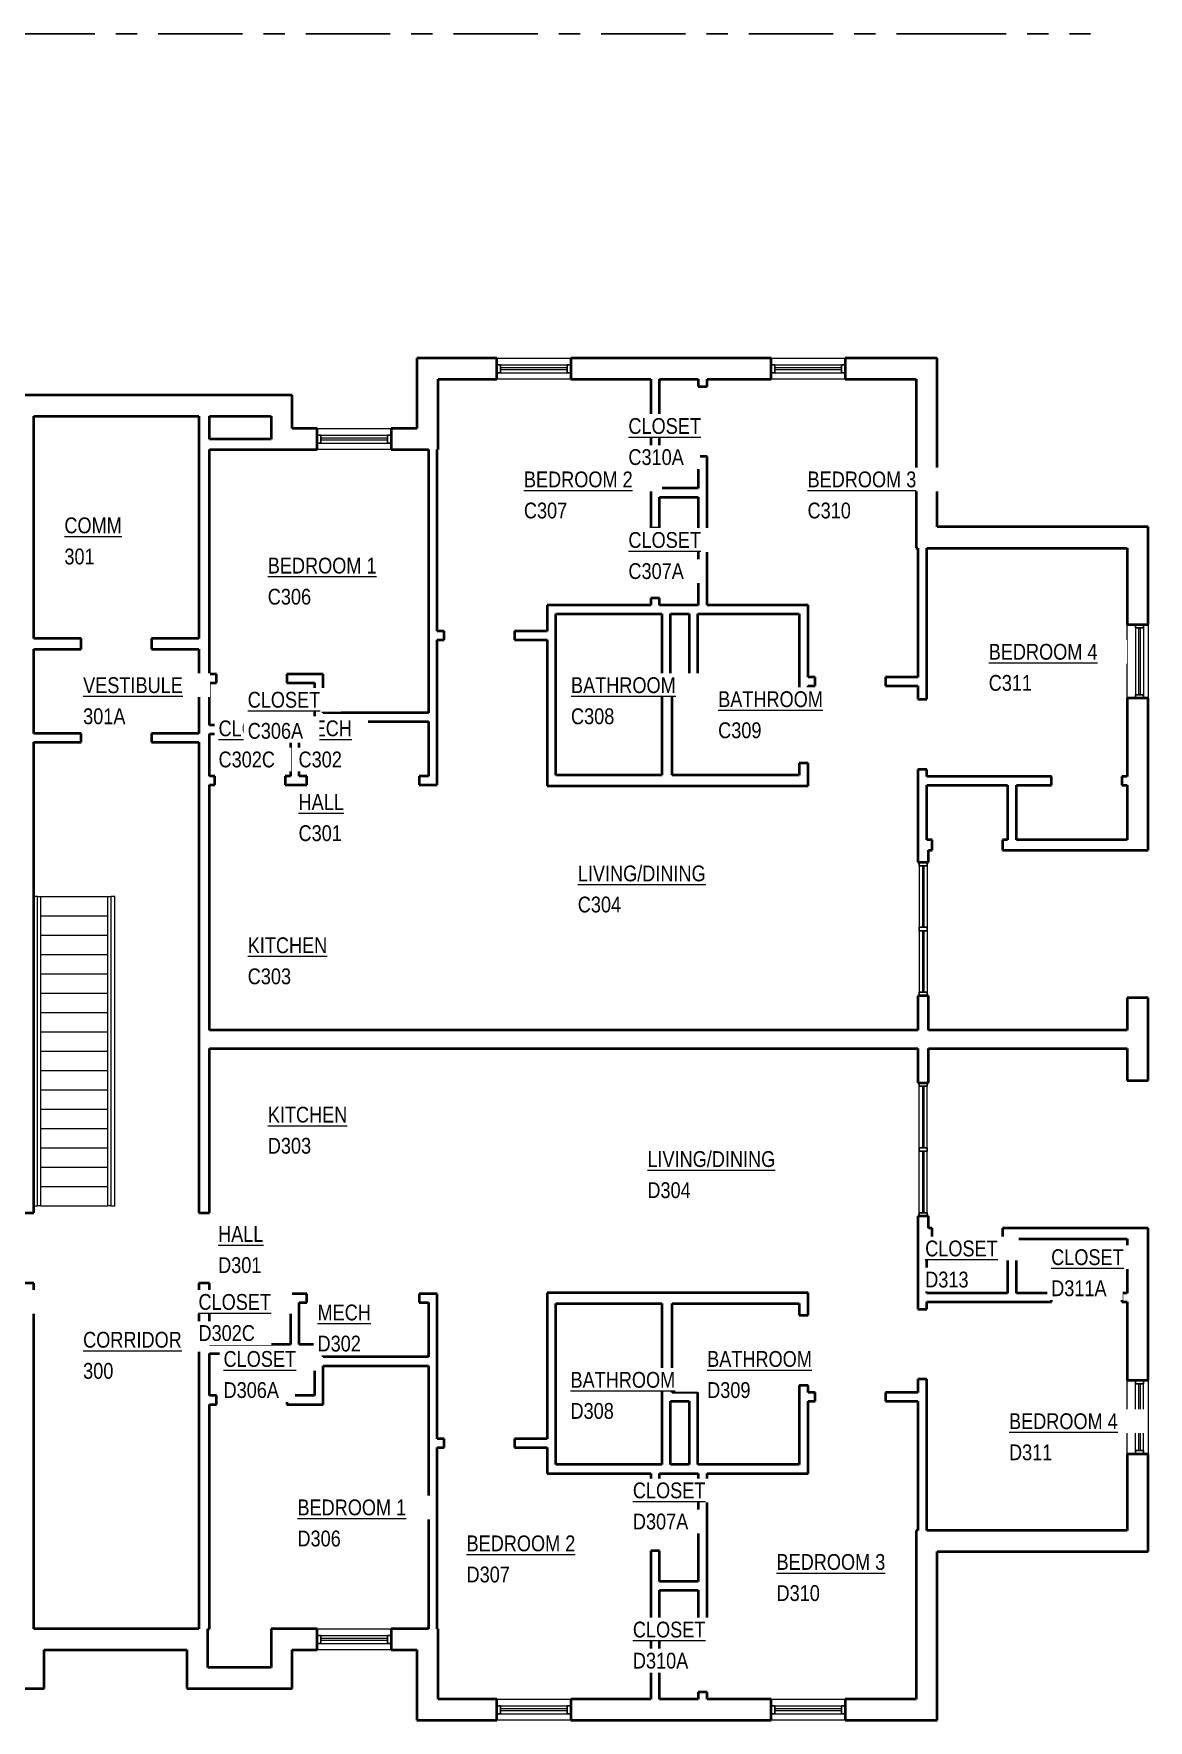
# Model space of a CAD drawing. Header units: inches. Extents: x -1419 to 116, y -84 to 1352.
# Drawn here: x -518 to 116, y 310 to 1270 of the extents above; entities that cross this region are included whole.
import ezdxf

# ---------------------------------------------------------------- set-up
doc = ezdxf.new("R2010")
doc.units = ezdxf.units.IN
doc.header["$MEASUREMENT"] = 0
doc.linetypes.add('Grid Line', pattern=[84, 48, -12, 12, -12])
for name, color, linetype, lineweight in [('A-AREA-IDEN', 2, 'Continuous', 9), ('A-FLOR-HRAL', 11, 'Continuous', 9), ('A-GLAZ-CURT', 52, 'Continuous', 9), ('A-GLAZ-CWMG', 51, 'Continuous', 9), ('A-WALL', 113, 'Continuous', 15), ('I-WALL', 2, 'Continuous', 15), ('S-GRID', 1, 'Continuous', 9), ('S-STRS', 31, 'Continuous', 9)]:
    doc.layers.add(name, color=color, linetype=linetype, lineweight=lineweight)
doc.styles.add('Arial Narrow_1', font='ARIALN.TTF', dxfattribs={"height": 9})

# ---------------------------------------------------------------- blocks, each defined once
blk = doc.blocks.new('System Panel - zGlazed-5153484-LEVEL 3')
at = {"layer": 'A-GLAZ-CURT', "lineweight": 15}
for p, q in [((17.5, 0.5), (-17.5, 0.5)), ((-17.5, 0.5), (-17.5, -0.5)), ((17.5, -0.5), (17.5, 0.5)), ((-17.5, -0.5), (17.5, -0.5))]:
    blk.add_line(p, q, dxfattribs=at)
blk = doc.blocks.new('Rectangular Mullion - 4 1_2_ x 2_ Rectangular_CE_-5153482-LEVEL 3')
at = {"layer": 'A-GLAZ-CWMG'}
for p, q in [((-932.45, 759.61), (-932.45, 724.61)), ((-927.95, 759.61), (-927.95, 724.61))]:
    blk.add_line(p, q, dxfattribs=at)
blk = doc.blocks.new('Rectangular Mullion - 4 1_2_ x 2_ Rectangular_CE_-5153485-LEVEL 3')
at = {"layer": 'A-GLAZ-CWMG', "lineweight": 25}
for p, q in [((-2, 2.25), (0, 2.25)), ((-2, -2.25), (-2, 2.25)), ((0, 2.25), (0, -2.25)), ((0, -2.25), (-2, -2.25))]:
    blk.add_line(p, q, dxfattribs=at)
blk = doc.blocks.new('Rectangular Mullion - 4 1_2_ x 2_ Rectangular_CE_-5153486-LEVEL 3')
at = {"layer": 'A-GLAZ-CWMG', "lineweight": 25}
for p, q in [((0, 2.25), (-2, 2.25)), ((-2, 2.25), (-2, -2.25)), ((0, -2.25), (0, 2.25)), ((-2, -2.25), (0, -2.25))]:
    blk.add_line(p, q, dxfattribs=at)
blk = doc.blocks.new('Rectangular Mullion - 4 1_2_ x 2_ Rectangular_CE_-5153483-LEVEL 3')
at = {"layer": 'A-GLAZ-CWMG', "lineweight": 25}
for p, q in [((-1, 2.25), (1, 2.25)), ((-1, -2.25), (-1, 2.25)), ((1, 2.25), (1, -2.25)), ((1, -2.25), (-1, -2.25))]:
    blk.add_line(p, q, dxfattribs=at)
blk = doc.blocks.new('System Panel - zGlazed-5153478-LEVEL 3')
at = {"layer": 'A-GLAZ-CURT', "lineweight": 15}
for p, q in [((17.5, 0.5), (-17.5, 0.5)), ((-17.5, 0.5), (-17.5, -0.5)), ((17.5, -0.5), (17.5, 0.5)), ((-17.5, -0.5), (17.5, -0.5))]:
    blk.add_line(p, q, dxfattribs=at)
blk = doc.blocks.new('Rectangular Mullion - 4 1_2_ x 2_ Rectangular_CE_-5153476-LEVEL 3')
at = {"layer": 'A-GLAZ-CWMG'}
for p, q in [((-932.45, 636.11), (-932.45, 671.11)), ((-927.95, 636.11), (-927.95, 671.11))]:
    blk.add_line(p, q, dxfattribs=at)
blk = doc.blocks.new('Rectangular Mullion - 4 1_2_ x 2_ Rectangular_CE_-5153479-LEVEL 3')
at = {"layer": 'A-GLAZ-CWMG', "lineweight": 25}
for p, q in [((-2, 2.25), (0, 2.25)), ((-2, -2.25), (-2, 2.25)), ((0, 2.25), (0, -2.25)), ((0, -2.25), (-2, -2.25))]:
    blk.add_line(p, q, dxfattribs=at)
blk = doc.blocks.new('Rectangular Mullion - 4 1_2_ x 2_ Rectangular_CE_-5153480-LEVEL 3')
at = {"layer": 'A-GLAZ-CWMG', "lineweight": 25}
for p, q in [((0, 2.25), (-2, 2.25)), ((-2, 2.25), (-2, -2.25)), ((0, -2.25), (0, 2.25)), ((-2, -2.25), (0, -2.25))]:
    blk.add_line(p, q, dxfattribs=at)
blk = doc.blocks.new('Rectangular Mullion - 4 1_2_ x 2_ Rectangular_CE_-5153477-LEVEL 3')
at = {"layer": 'A-GLAZ-CWMG', "lineweight": 25}
for p, q in [((-1, 2.25), (1, 2.25)), ((-1, -2.25), (-1, 2.25)), ((1, 2.25), (1, -2.25)), ((1, -2.25), (-1, -2.25))]:
    blk.add_line(p, q, dxfattribs=at)
blk = doc.blocks.new('Railing - Railing-5153135-LEVEL 3')
at = {"layer": 'A-FLOR-HRAL'}
for p, q in [((-476.15, 779.11), (-474.15, 779.11)), ((-476.15, 603.11), (-476.15, 779.11)), ((-474.15, 603.11), (-474.15, 779.11)), ((-474.15, 603.11), (-476.15, 603.11))]:
    blk.add_line(p, q, dxfattribs=at)
blk = doc.blocks.new('Railing - Railing-5153139-LEVEL 3')
at = {"layer": 'A-FLOR-HRAL'}
for p, q in [((-516.15, 779.11), (-514.15, 779.11)), ((-516.15, 603.11), (-516.15, 779.11)), ((-514.15, 603.11), (-514.15, 779.11)), ((-514.15, 603.11), (-516.15, 603.11))]:
    blk.add_line(p, q, dxfattribs=at)
blk = doc.blocks.new('System Panel - zGlazed-5153503-LEVEL 3')
at = {"layer": 'A-GLAZ-CURT', "lineweight": 15}
for p, q in [((19, 0.5), (-19, 0.5)), ((-19, 0.5), (-19, -0.5)), ((19, -0.5), (19, 0.5)), ((-19, -0.5), (19, -0.5))]:
    blk.add_line(p, q, dxfattribs=at)
blk = doc.blocks.new('Rectangular Mullion - 4 1_2_ x 2_ Rectangular_CE_-5153502-LEVEL 3')
at = {"layer": 'A-GLAZ-CWMG'}
for p, q in [((-1055.45, 931.86), (-1055.45, 893.86)), ((-1050.95, 931.86), (-1050.95, 893.86))]:
    blk.add_line(p, q, dxfattribs=at)
blk = doc.blocks.new('Rectangular Mullion - 4 1_2_ x 2_ Rectangular_CE_-5153504-LEVEL 3')
at = {"layer": 'A-GLAZ-CWMG', "lineweight": 25}
for p, q in [((-2, 2.25), (0, 2.25)), ((-2, -2.25), (-2, 2.25)), ((0, 2.25), (0, -2.25)), ((0, -2.25), (-2, -2.25))]:
    blk.add_line(p, q, dxfattribs=at)
blk = doc.blocks.new('Rectangular Mullion - 4 1_2_ x 2_ Rectangular_CE_-5153505-LEVEL 3')
at = {"layer": 'A-GLAZ-CWMG', "lineweight": 25}
for p, q in [((0, 2.25), (-2, 2.25)), ((-2, 2.25), (-2, -2.25)), ((0, -2.25), (0, 2.25)), ((-2, -2.25), (0, -2.25))]:
    blk.add_line(p, q, dxfattribs=at)
blk = doc.blocks.new('System Panel - zGlazed-5153498-LEVEL 3')
at = {"layer": 'A-GLAZ-CURT', "lineweight": 15}
for p, q in [((19, 0.5), (-19, 0.5)), ((-19, 0.5), (-19, -0.5)), ((19, -0.5), (19, 0.5)), ((-19, -0.5), (19, -0.5))]:
    blk.add_line(p, q, dxfattribs=at)
blk = doc.blocks.new('Rectangular Mullion - 4 1_2_ x 2_ Rectangular_CE_-5153497-LEVEL 3')
at = {"layer": 'A-GLAZ-CWMG'}
for p, q in [((-1055.45, 463.86), (-1055.45, 501.86)), ((-1050.95, 463.86), (-1050.95, 501.86))]:
    blk.add_line(p, q, dxfattribs=at)
blk = doc.blocks.new('Rectangular Mullion - 4 1_2_ x 2_ Rectangular_CE_-5153499-LEVEL 3')
at = {"layer": 'A-GLAZ-CWMG', "lineweight": 25}
for p, q in [((-2, 2.25), (0, 2.25)), ((-2, -2.25), (-2, 2.25)), ((0, 2.25), (0, -2.25)), ((0, -2.25), (-2, -2.25))]:
    blk.add_line(p, q, dxfattribs=at)
blk = doc.blocks.new('Rectangular Mullion - 4 1_2_ x 2_ Rectangular_CE_-5153500-LEVEL 3')
at = {"layer": 'A-GLAZ-CWMG', "lineweight": 25}
for p, q in [((0, 2.25), (-2, 2.25)), ((-2, 2.25), (-2, -2.25)), ((0, -2.25), (0, 2.25)), ((-2, -2.25), (0, -2.25))]:
    blk.add_line(p, q, dxfattribs=at)

msp = doc.modelspace()

# ---------------------------------------------------------------- linework, layer by layer
at = {"layer": 'A-WALL', "lineweight": 40}
for p, q in [((-300.2, 1085.36), (-300.2, 1045.36)), ((-254.7, 1085.36), (-300.2, 1085.36)), ((-254.7, 1073.36), (-254.7, 1085.36)), ((-98.7, 1085.36), (-212.7, 1085.36)), ((-212.7, 1085.36), (-212.7, 1073.36)), ((-98.7, 1073.36), (-98.7, 1085.36)), ((-4.2, 1085.36), (-56.7, 1085.36)), ((-56.7, 1085.36), (-56.7, 1073.36)), ((-4.2, 989.36), (-4.2, 1085.36)), ((-288.2, 1033.36), (-288.2, 1073.36)), ((-288.2, 1073.36), (-254.7, 1073.36)), ((-212.7, 1073.36), (-167.2, 1073.36)), ((-162.2, 1073.36), (-140.2, 1073.36)), ((-135.2, 1073.36), (-98.7, 1073.36)), ((-56.7, 1073.36), (-16.2, 1073.36)), ((-16.2, 1073.36), (-16.2, 977.36)), ((-371.2, 1064.36), (-571.2, 1064.36)), ((-371.2, 1045.36), (-371.2, 1064.36)), ((-518.2, 1052.36), (-424.2, 1052.36)), ((-518.2, 925.86), (-518.2, 1052.36)), ((-424.2, 1052.36), (-424.2, 925.86)), ((-418.2, 1052.36), (-383.2, 1052.36)), ((-418.2, 1039.36), (-418.2, 1052.36)), ((-383.2, 1052.36), (-383.2, 1039.36)), ((-383.2, 1039.36), (-418.2, 1039.36)), ((-356.95, 1045.36), (-371.2, 1045.36)), ((-356.95, 1033.36), (-356.95, 1045.36)), ((-300.2, 1045.36), (-314.95, 1045.36)), ((-314.95, 1045.36), (-314.95, 1033.36)), ((-418.2, 905.63), (-418.2, 1033.36)), ((-418.2, 1033.36), (-356.95, 1033.36)), ((-314.95, 1033.36), (-293.7, 1033.36)), ((-288.7, 1033.36), (-288.2, 1033.36)), ((115.8, 989.36), (-4.2, 989.36)), ((115.8, 933.86), (115.8, 989.36)), ((-16.2, 977.36), (-15.2, 977.36)), ((-10.2, 977.36), (103.8, 977.36)), ((103.8, 977.36), (103.8, 933.86)), ((103.8, 933.86), (115.8, 933.86)), ((-491.2, 925.86), (-518.2, 925.86)), ((-491.2, 919.86), (-491.2, 925.86)), ((-424.2, 925.86), (-451.2, 925.86)), ((-451.2, 925.86), (-451.2, 919.86)), ((-518.2, 871.86), (-518.2, 919.86)), ((-518.2, 919.86), (-491.2, 919.86)), ((-451.2, 919.86), (-424.2, 919.86)), ((-424.2, 919.86), (-424.2, 871.86)), ((-160.95, 903.86), (-160.95, 848.13)), ((-154.95, 903.86), (-155.95, 903.86)), ((-418.2, 876.63), (-418.2, 900.63)), ((-154.95, 848.13), (-154.95, 898.86)), ((103.8, 891.86), (103.8, 847.36)), ((115.8, 891.86), (103.8, 891.86)), ((115.8, 805.36), (115.8, 891.86)), ((-518.2, 599.09), (-518.2, 866.86)), ((-424.2, 866.86), (-424.2, 599.09)), ((-418.2, 847.63), (-418.2, 871.63)), ((-160.95, 848.13), (-221.2, 848.13)), ((-82.7, 848.13), (-154.95, 848.13)), ((-77.7, 842.13), (-77.7, 848.13)), ((-418.2, 703.11), (-418.2, 842.63)), ((-221.2, 842.13), (-77.7, 842.13)), ((103.8, 842.36), (103.8, 811.36)), ((-15.2, 811.36), (-15.2, 798.61)), ((-7.2, 811.36), (-10.2, 811.36)), ((-7.2, 805.36), (-7.2, 811.36)), ((35.8, 811.36), (32.8, 811.36)), ((32.8, 811.36), (32.8, 805.36)), ((103.8, 811.36), (40.8, 811.36)), ((-15.2, 798.61), (-9.2, 798.61)), ((-9.2, 798.61), (-9.2, 805.36)), ((-9.2, 805.36), (-7.2, 805.36)), ((32.8, 805.36), (115.8, 805.36)), ((-15.2, 722.61), (-15.2, 703.11)), ((-9.2, 722.61), (-15.2, 722.61)), ((-9.2, 703.11), (-9.2, 722.61)), ((103.8, 721.36), (103.8, 703.11)), ((115.8, 721.36), (103.8, 721.36)), ((115.8, 674.36), (115.8, 721.36)), ((-15.2, 703.11), (-418.2, 703.11)), ((103.8, 703.11), (-9.2, 703.11)), ((-418.2, 692.61), (-15.2, 692.61)), ((-418.2, 599.09), (-418.2, 692.61)), ((-15.2, 692.61), (-15.2, 673.11)), ((-9.2, 692.61), (103.8, 692.61)), ((-9.2, 673.11), (-9.2, 692.61)), ((103.8, 692.61), (103.8, 674.36)), ((-15.2, 673.11), (-9.2, 673.11)), ((103.8, 674.36), (115.8, 674.36)), ((-524.2, 599.09), (-518.2, 599.09)), ((-424.2, 599.09), (-418.2, 599.09)), ((-9.2, 597.11), (-15.2, 597.11)), ((-15.2, 597.11), (-15.2, 584.36)), ((-9.2, 590.36), (-9.2, 597.11)), ((-7.2, 590.36), (-9.2, 590.36)), ((-7.2, 584.36), (-7.2, 590.36)), ((115.8, 590.36), (32.8, 590.36)), ((32.8, 590.36), (32.8, 584.36)), ((115.8, 503.86), (115.8, 590.36)), ((-10.2, 584.36), (-7.2, 584.36)), ((32.8, 584.36), (35.8, 584.36)), ((40.8, 584.36), (103.8, 584.36)), ((103.8, 584.36), (103.8, 553.36)), ((-518.2, 559.09), (-524.2, 559.09)), ((-518.2, 362.36), (-518.2, 559.09)), ((-418.2, 559.09), (-424.2, 559.09)), ((-424.2, 559.09), (-424.2, 362.36)), ((-418.2, 553.09), (-418.2, 559.09)), ((-418.2, 524.09), (-418.2, 548.09)), ((-77.7, 553.59), (-221.2, 553.59)), ((-221.2, 547.59), (-160.95, 547.59)), ((-160.95, 547.59), (-160.95, 491.86)), ((-154.95, 547.59), (-82.7, 547.59)), ((-154.95, 496.86), (-154.95, 547.59)), ((-77.7, 547.59), (-77.7, 553.59)), ((103.8, 548.36), (103.8, 503.86)), ((-418.2, 495.09), (-418.2, 519.09)), ((103.8, 503.86), (115.8, 503.86)), ((-418.2, 362.36), (-418.2, 490.09)), ((-155.95, 491.86), (-154.95, 491.86)), ((103.8, 461.86), (103.8, 418.36)), ((115.8, 461.86), (103.8, 461.86)), ((115.8, 406.36), (115.8, 461.86)), ((-15.2, 418.36), (-16.2, 418.36)), ((-16.2, 418.36), (-16.2, 322.36)), ((103.8, 418.36), (-10.2, 418.36)), ((-4.2, 406.36), (115.8, 406.36)), ((-4.2, 310.36), (-4.2, 406.36)), ((-424.2, 362.36), (-518.2, 362.36)), ((-419.2, 340.36), (-419.2, 362.36)), ((-419.2, 362.36), (-418.2, 362.36)), ((-356.95, 362.36), (-383.2, 362.36)), ((-383.2, 362.36), (-383.2, 340.36)), ((-356.95, 350.36), (-356.95, 362.36)), ((-293.7, 362.36), (-314.95, 362.36)), ((-314.95, 362.36), (-314.95, 350.36)), ((-288.2, 362.36), (-288.7, 362.36)), ((-288.2, 322.36), (-288.2, 362.36)), ((-512.2, 350.36), (-431.2, 350.36)), ((-512.2, 328.36), (-512.2, 350.36)), ((-431.2, 350.36), (-431.2, 328.36)), ((-371.2, 350.36), (-356.95, 350.36)), ((-371.2, 328.36), (-371.2, 350.36)), ((-314.95, 350.36), (-300.2, 350.36)), ((-300.2, 350.36), (-300.2, 310.36)), ((-383.2, 340.36), (-419.2, 340.36)), ((-571.2, 328.36), (-512.2, 328.36)), ((-431.2, 328.36), (-371.2, 328.36)), ((-254.7, 322.36), (-288.2, 322.36)), ((-254.7, 310.36), (-254.7, 322.36)), ((-167.2, 322.36), (-212.7, 322.36)), ((-212.7, 322.36), (-212.7, 310.36)), ((-140.2, 322.36), (-162.2, 322.36)), ((-98.7, 322.36), (-135.2, 322.36)), ((-98.7, 310.36), (-98.7, 322.36)), ((-16.2, 322.36), (-56.7, 322.36)), ((-56.7, 322.36), (-56.7, 310.36)), ((-300.2, 310.36), (-254.7, 310.36)), ((-212.7, 310.36), (-98.7, 310.36)), ((-56.7, 310.36), (-4.2, 310.36))]:
    msp.add_line(p, q, dxfattribs=at)
at = {"layer": 'A-WALL'}
for p, q in [((-254.7, 1085.36), (-212.7, 1085.36)), ((-98.7, 1085.36), (-56.7, 1085.36)), ((-212.7, 1073.36), (-254.7, 1073.36)), ((-56.7, 1073.36), (-98.7, 1073.36)), ((-356.95, 1045.36), (-314.95, 1045.36)), ((-314.95, 1033.36), (-356.95, 1033.36)), ((103.8, 891.86), (103.8, 933.86)), ((115.8, 933.86), (115.8, 891.86)), ((103.8, 461.86), (103.8, 503.86)), ((115.8, 503.86), (115.8, 461.86)), ((-356.95, 362.36), (-314.95, 362.36)), ((-314.95, 350.36), (-356.95, 350.36)), ((-254.7, 322.36), (-212.7, 322.36)), ((-98.7, 322.36), (-56.7, 322.36)), ((-212.7, 310.36), (-254.7, 310.36)), ((-56.7, 310.36), (-98.7, 310.36))]:
    msp.add_line(p, q, dxfattribs=at)
at = {"layer": 'I-WALL', "lineweight": 40}
for p, q in [((-167.2, 1073.36), (-167.2, 988.86)), ((-162.2, 1011.36), (-162.2, 1073.36)), ((-140.2, 1073.36), (-140.2, 1069.36)), ((-140.2, 1069.36), (-135.2, 1069.36)), ((-135.2, 1069.36), (-135.2, 1073.36)), ((-293.7, 1033.36), (-293.7, 883.63)), ((-288.7, 930.13), (-288.7, 1033.36)), ((-135.2, 1029.36), (-140.2, 1029.36)), ((-140.2, 1029.36), (-140.2, 1011.36)), ((-135.2, 944.86), (-135.2, 1029.36)), ((-140.2, 1011.36), (-162.2, 1011.36)), ((-162.2, 988.86), (-162.2, 1006.36)), ((-162.2, 1006.36), (-140.2, 1006.36)), ((-140.2, 1006.36), (-140.2, 944.86)), ((-167.2, 988.86), (-162.2, 988.86)), ((-15.2, 977.36), (-15.2, 903.86)), ((-10.2, 891.36), (-10.2, 977.36)), ((-167.2, 944.86), (-226.2, 944.86)), ((-226.2, 944.86), (-226.2, 930.13)), ((-162.2, 948.86), (-167.2, 948.86)), ((-167.2, 948.86), (-167.2, 944.86)), ((-162.2, 944.86), (-162.2, 948.86)), ((-140.2, 944.86), (-162.2, 944.86)), ((-77.7, 944.86), (-135.2, 944.86)), ((-77.7, 903.86), (-77.7, 944.86)), ((-221.2, 939.86), (-160.95, 939.86)), ((-221.2, 848.13), (-221.2, 939.86)), ((-160.95, 939.86), (-160.95, 903.86)), ((-155.95, 939.86), (-145.45, 939.86)), ((-155.95, 903.86), (-155.95, 939.86)), ((-145.45, 939.86), (-145.45, 903.86)), ((-140.45, 939.86), (-82.7, 939.86)), ((-140.45, 898.86), (-140.45, 939.86)), ((-82.7, 939.86), (-82.7, 894.86)), ((-284.7, 930.13), (-288.7, 930.13)), ((-288.7, 925.13), (-284.7, 925.13)), ((-288.7, 842.63), (-288.7, 925.13)), ((-284.7, 925.13), (-284.7, 930.13)), ((-226.2, 930.13), (-244.7, 930.13)), ((-244.7, 930.13), (-244.7, 925.13)), ((-244.7, 925.13), (-226.2, 925.13)), ((-226.2, 925.13), (-226.2, 842.13)), ((-414.2, 905.63), (-418.2, 905.63)), ((-414.2, 900.63), (-414.2, 905.63)), ((-353.57, 905.63), (-374.2, 905.63)), ((-374.2, 905.63), (-374.2, 900.63)), ((-353.57, 883.63), (-353.57, 905.63)), ((-145.45, 903.86), (-154.95, 903.86)), ((-73.7, 903.86), (-77.7, 903.86)), ((-73.7, 898.86), (-73.7, 903.86)), ((-15.2, 903.86), (-33.7, 903.86)), ((-33.7, 903.86), (-33.7, 898.86)), ((-418.2, 900.63), (-414.2, 900.63)), ((-374.2, 900.63), (-358.57, 900.63)), ((-358.57, 900.63), (-358.57, 876.63)), ((-154.95, 898.86), (-140.45, 898.86)), ((-82.7, 894.86), (-77.7, 894.86)), ((-77.7, 894.86), (-77.7, 898.86)), ((-77.7, 898.86), (-73.7, 898.86)), ((-33.7, 898.86), (-15.2, 898.86)), ((-15.2, 898.86), (-15.2, 891.36)), ((-293.7, 883.63), (-353.57, 883.63)), ((-15.2, 891.36), (-10.2, 891.36)), ((-358.57, 876.63), (-418.2, 876.63)), ((-353.57, 871.63), (-353.57, 878.63)), ((-353.57, 878.63), (-293.7, 878.63)), ((-293.7, 878.63), (-293.7, 847.63)), ((-491.2, 871.86), (-518.2, 871.86)), ((-518.2, 866.86), (-491.2, 866.86)), ((-491.2, 866.86), (-491.2, 871.86)), ((-424.2, 871.86), (-451.2, 871.86)), ((-451.2, 871.86), (-451.2, 866.86)), ((-451.2, 866.86), (-424.2, 866.86)), ((-418.2, 871.63), (-372.2, 871.63)), ((-372.2, 871.63), (-372.2, 847.63)), ((-367.2, 847.63), (-367.2, 871.63)), ((-367.2, 871.63), (-353.57, 871.63)), ((-82.7, 854.86), (-82.7, 848.13)), ((-77.7, 854.86), (-82.7, 854.86)), ((-77.7, 848.13), (-77.7, 854.86)), ((-415.2, 847.63), (-418.2, 847.63)), ((-415.2, 842.63), (-415.2, 847.63)), ((-372.2, 847.63), (-375.2, 847.63)), ((-375.2, 847.63), (-375.2, 842.63)), ((-362.95, 847.63), (-367.2, 847.63)), ((-362.95, 842.63), (-362.95, 847.63)), ((-293.7, 847.63), (-298.95, 847.63)), ((-298.95, 847.63), (-298.95, 842.63)), ((-15.2, 851.36), (-15.2, 811.36)), ((-10.2, 851.36), (-15.2, 851.36)), ((-10.2, 847.36), (-10.2, 851.36)), ((60.8, 847.36), (-10.2, 847.36)), ((60.8, 842.36), (60.8, 847.36)), ((103.8, 847.36), (100.8, 847.36)), ((100.8, 847.36), (100.8, 842.36)), ((-418.2, 842.63), (-415.2, 842.63)), ((-375.2, 842.63), (-362.95, 842.63)), ((-298.95, 842.63), (-288.7, 842.63)), ((-226.2, 842.13), (-221.2, 842.13)), ((-10.2, 842.36), (35.8, 842.36)), ((-10.2, 811.36), (-10.2, 842.36)), ((35.8, 842.36), (35.8, 811.36)), ((40.8, 842.36), (60.8, 842.36)), ((40.8, 811.36), (40.8, 842.36)), ((100.8, 842.36), (103.8, 842.36)), ((-15.2, 584.36), (-15.2, 544.36)), ((-10.2, 553.36), (-10.2, 584.36)), ((35.8, 584.36), (35.8, 553.36)), ((40.8, 553.36), (40.8, 584.36)), ((-415.2, 553.09), (-418.2, 553.09)), ((-418.2, 548.09), (-415.2, 548.09)), ((-415.2, 548.09), (-415.2, 553.09)), ((-362.95, 553.09), (-375.2, 553.09)), ((-375.2, 553.09), (-375.2, 548.09)), ((-375.2, 548.09), (-372.2, 548.09)), ((-372.2, 548.09), (-372.2, 524.09)), ((-367.2, 548.09), (-362.95, 548.09)), ((-367.2, 524.09), (-367.2, 548.09)), ((-362.95, 548.09), (-362.95, 553.09)), ((-288.7, 553.09), (-298.95, 553.09)), ((-298.95, 553.09), (-298.95, 548.09)), ((-298.95, 548.09), (-293.7, 548.09)), ((-293.7, 548.09), (-293.7, 517.09)), ((-288.7, 470.59), (-288.7, 553.09)), ((-226.2, 553.59), (-226.2, 470.59)), ((-221.2, 553.59), (-226.2, 553.59)), ((-221.2, 455.86), (-221.2, 547.59)), ((-82.7, 547.59), (-82.7, 540.86)), ((-77.7, 540.86), (-77.7, 547.59)), ((35.8, 553.36), (-10.2, 553.36)), ((-10.2, 548.36), (60.8, 548.36)), ((-10.2, 544.36), (-10.2, 548.36)), ((60.8, 553.36), (40.8, 553.36)), ((60.8, 548.36), (60.8, 553.36)), ((103.8, 553.36), (100.8, 553.36)), ((100.8, 553.36), (100.8, 548.36)), ((100.8, 548.36), (103.8, 548.36)), ((-82.7, 540.86), (-77.7, 540.86)), ((-15.2, 544.36), (-10.2, 544.36)), ((-372.2, 524.09), (-418.2, 524.09)), ((-418.2, 519.09), (-358.57, 519.09)), ((-353.57, 524.09), (-367.2, 524.09)), ((-358.57, 519.09), (-358.57, 495.09)), ((-353.57, 517.09), (-353.57, 524.09)), ((-293.7, 517.09), (-353.57, 517.09)), ((-353.57, 490.09), (-353.57, 512.09)), ((-353.57, 512.09), (-293.7, 512.09)), ((-293.7, 512.09), (-293.7, 362.36)), ((-77.7, 500.86), (-82.7, 500.86)), ((-82.7, 500.86), (-82.7, 455.86)), ((-77.7, 496.86), (-77.7, 500.86)), ((-10.2, 504.36), (-15.2, 504.36)), ((-15.2, 504.36), (-15.2, 496.86)), ((-10.2, 418.36), (-10.2, 504.36)), ((-414.2, 495.09), (-418.2, 495.09)), ((-418.2, 490.09), (-414.2, 490.09)), ((-414.2, 490.09), (-414.2, 495.09)), ((-358.57, 495.09), (-374.2, 495.09)), ((-374.2, 495.09), (-374.2, 490.09)), ((-374.2, 490.09), (-353.57, 490.09)), ((-160.95, 491.86), (-160.95, 455.86)), ((-155.95, 455.86), (-155.95, 491.86)), ((-140.45, 496.86), (-154.95, 496.86)), ((-154.95, 491.86), (-145.45, 491.86)), ((-145.45, 491.86), (-145.45, 455.86)), ((-140.45, 455.86), (-140.45, 496.86)), ((-73.7, 496.86), (-77.7, 496.86)), ((-77.7, 450.86), (-77.7, 491.86)), ((-77.7, 491.86), (-73.7, 491.86)), ((-73.7, 491.86), (-73.7, 496.86)), ((-15.2, 496.86), (-33.7, 496.86)), ((-33.7, 496.86), (-33.7, 491.86)), ((-33.7, 491.86), (-15.2, 491.86)), ((-15.2, 491.86), (-15.2, 418.36)), ((-284.7, 470.59), (-288.7, 470.59)), ((-284.7, 465.59), (-284.7, 470.59)), ((-226.2, 470.59), (-244.7, 470.59)), ((-244.7, 470.59), (-244.7, 465.59)), ((-288.7, 465.59), (-284.7, 465.59)), ((-288.7, 362.36), (-288.7, 465.59)), ((-244.7, 465.59), (-226.2, 465.59)), ((-226.2, 465.59), (-226.2, 450.86)), ((-160.95, 455.86), (-221.2, 455.86)), ((-145.45, 455.86), (-155.95, 455.86)), ((-82.7, 455.86), (-140.45, 455.86)), ((-226.2, 450.86), (-167.2, 450.86)), ((-167.2, 450.86), (-167.2, 446.86)), ((-167.2, 446.86), (-162.2, 446.86)), ((-162.2, 450.86), (-140.2, 450.86)), ((-162.2, 446.86), (-162.2, 450.86)), ((-140.2, 450.86), (-140.2, 389.36)), ((-135.2, 450.86), (-77.7, 450.86)), ((-135.2, 366.36), (-135.2, 450.86)), ((-167.2, 406.86), (-167.2, 322.36)), ((-162.2, 406.86), (-167.2, 406.86)), ((-162.2, 389.36), (-162.2, 406.86)), ((-140.2, 389.36), (-162.2, 389.36)), ((-162.2, 322.36), (-162.2, 384.36)), ((-162.2, 384.36), (-140.2, 384.36)), ((-140.2, 384.36), (-140.2, 366.36)), ((-140.2, 366.36), (-135.2, 366.36)), ((-140.2, 326.36), (-140.2, 322.36)), ((-135.2, 326.36), (-140.2, 326.36)), ((-135.2, 322.36), (-135.2, 326.36))]:
    msp.add_line(p, q, dxfattribs=at)
at = {"layer": 'S-GRID', "linetype": 'Grid Line', "lineweight": 25}
for p, q in [((-1287.44, 1270), (-13.01, 1270)), ((-13.01, 1270), (82.99, 1270))]:
    msp.add_line(p, q, dxfattribs=at)
at = {"layer": 'S-STRS'}
for p, q in [((-516.15, 779.11), (-518.15, 779.11)), ((-518.15, 603.11), (-518.15, 779.11)), ((-514.15, 779.11), (-476.15, 779.11)), ((-472.15, 779.11), (-474.15, 779.11)), ((-472.15, 603.11), (-472.15, 779.11)), ((-514.15, 768.11), (-476.15, 768.11)), ((-514.15, 757.11), (-476.15, 757.11)), ((-514.15, 746.11), (-476.15, 746.11)), ((-514.15, 735.11), (-476.15, 735.11)), ((-514.15, 724.11), (-476.15, 724.11)), ((-514.15, 713.11), (-476.15, 713.11)), ((-514.15, 702.11), (-476.15, 702.11)), ((-514.15, 691.11), (-476.15, 691.11)), ((-514.15, 680.11), (-476.15, 680.11)), ((-514.15, 669.11), (-476.15, 669.11)), ((-514.15, 658.11), (-476.15, 658.11)), ((-514.15, 647.11), (-476.15, 647.11)), ((-514.15, 636.11), (-476.15, 636.11)), ((-514.15, 625.11), (-476.15, 625.11)), ((-514.15, 614.11), (-476.15, 614.11)), ((-518.15, 603.11), (-516.15, 603.11)), ((-514.15, 603.11), (-476.15, 603.11)), ((-474.15, 603.11), (-472.15, 603.11))]:
    msp.add_line(p, q, dxfattribs=at)

# ---------------------------------------------------------------- block references
at = {"layer": 'A-FLOR-HRAL'}
for name in ['Railing - Railing-5153139-LEVEL 3', 'Railing - Railing-5153135-LEVEL 3']:
    msp.add_blockref(name, (0, 0), dxfattribs=at)
at = {"layer": 'A-GLAZ-CURT'}
for name, p, rotation in [('System Panel - zGlazed-5153498-LEVEL 3', (-233.7, 1079.36), 180), ('System Panel - zGlazed-5153498-LEVEL 3', (-77.7, 1079.36), 180), ('System Panel - zGlazed-5153498-LEVEL 3', (-335.95, 1039.36), 180), ('System Panel - zGlazed-5153498-LEVEL 3', (110.8, 912.86), 90.00000000000026), ('System Panel - zGlazed-5153478-LEVEL 3', (-12.2, 779.11), 89.99999999999999), ('System Panel - zGlazed-5153478-LEVEL 3', (-12.2, 742.11), 89.99999999999999), ('System Panel - zGlazed-5153484-LEVEL 3', (-12.2, 653.61), 269.9999999999999), ('System Panel - zGlazed-5153484-LEVEL 3', (-12.2, 616.61), 269.9999999999999), ('System Panel - zGlazed-5153503-LEVEL 3', (110.8, 482.86), 270), ('System Panel - zGlazed-5153503-LEVEL 3', (-335.95, 356.36), 180), ('System Panel - zGlazed-5153503-LEVEL 3', (-233.7, 316.36), 180), ('System Panel - zGlazed-5153503-LEVEL 3', (-77.7, 316.36), 180)]:
    msp.add_blockref(name, p, dxfattribs=dict(at, rotation=rotation))
at = {"layer": 'A-GLAZ-CWMG', "extrusion": (0, 0, -1)}
for name, p in [('Rectangular Mullion - 4 1_2_ x 2_ Rectangular_CE_-5153499-LEVEL 3', (254.7, 1079.36)), ('Rectangular Mullion - 4 1_2_ x 2_ Rectangular_CE_-5153499-LEVEL 3', (98.7, 1079.36)), ('Rectangular Mullion - 4 1_2_ x 2_ Rectangular_CE_-5153499-LEVEL 3', (356.95, 1039.36)), ('Rectangular Mullion - 4 1_2_ x 2_ Rectangular_CE_-5153504-LEVEL 3', (356.95, 356.36)), ('Rectangular Mullion - 4 1_2_ x 2_ Rectangular_CE_-5153504-LEVEL 3', (254.7, 316.36)), ('Rectangular Mullion - 4 1_2_ x 2_ Rectangular_CE_-5153504-LEVEL 3', (98.7, 316.36))]:
    msp.add_blockref(name, p, dxfattribs=at)
at = {"layer": 'A-GLAZ-CWMG'}
for name, p, rotation in [('Rectangular Mullion - 4 1_2_ x 2_ Rectangular_CE_-5153497-LEVEL 3', (-716.56, 26.16), 270), ('Rectangular Mullion - 4 1_2_ x 2_ Rectangular_CE_-5153497-LEVEL 3', (-560.56, 26.16), 270), ('Rectangular Mullion - 4 1_2_ x 2_ Rectangular_CE_-5153497-LEVEL 3', (-818.81, -13.84), 270), ('Rectangular Mullion - 4 1_2_ x 2_ Rectangular_CE_-5153497-LEVEL 3', (-942.4, 1395.72), 180), ('Rectangular Mullion - 4 1_2_ x 2_ Rectangular_CE_-5153500-LEVEL 3', (110.8, 891.86), 270.0000000000002), ('Rectangular Mullion - 4 1_2_ x 2_ Rectangular_CE_-5153476-LEVEL 3', (-942.4, 1432.72), 180), ('Rectangular Mullion - 4 1_2_ x 2_ Rectangular_CE_-5153476-LEVEL 3', (-942.4, 1395.72), 180), ('Rectangular Mullion - 4 1_2_ x 2_ Rectangular_CE_-5153480-LEVEL 3', (-12.2, 722.61), 270), ('Rectangular Mullion - 4 1_2_ x 2_ Rectangular_CE_-5153486-LEVEL 3', (-12.2, 673.11), 89.99999999999999), ('Rectangular Mullion - 4 1_2_ x 2_ Rectangular_CE_-5153482-LEVEL 3', (-942.4, 1395.72), 180), ('Rectangular Mullion - 4 1_2_ x 2_ Rectangular_CE_-5153482-LEVEL 3', (-942.4, 1358.72), 180), ('Rectangular Mullion - 4 1_2_ x 2_ Rectangular_CE_-5153505-LEVEL 3', (110.8, 503.86), 90), ('Rectangular Mullion - 4 1_2_ x 2_ Rectangular_CE_-5153502-LEVEL 3', (-942.4, 1395.72), 180), ('Rectangular Mullion - 4 1_2_ x 2_ Rectangular_CE_-5153502-LEVEL 3', (576.91, 1409.56), 90.0000000000004), ('Rectangular Mullion - 4 1_2_ x 2_ Rectangular_CE_-5153502-LEVEL 3', (679.16, 1369.56), 90.0000000000004), ('Rectangular Mullion - 4 1_2_ x 2_ Rectangular_CE_-5153502-LEVEL 3', (835.16, 1369.56), 90.0000000000004)]:
    msp.add_blockref(name, p, dxfattribs=dict(at, rotation=rotation))
for name, p in [('Rectangular Mullion - 4 1_2_ x 2_ Rectangular_CE_-5153500-LEVEL 3', (-212.7, 1079.36)), ('Rectangular Mullion - 4 1_2_ x 2_ Rectangular_CE_-5153500-LEVEL 3', (-56.7, 1079.36)), ('Rectangular Mullion - 4 1_2_ x 2_ Rectangular_CE_-5153500-LEVEL 3', (-314.95, 1039.36)), ('Rectangular Mullion - 4 1_2_ x 2_ Rectangular_CE_-5153505-LEVEL 3', (-314.95, 356.36)), ('Rectangular Mullion - 4 1_2_ x 2_ Rectangular_CE_-5153505-LEVEL 3', (-212.7, 316.36)), ('Rectangular Mullion - 4 1_2_ x 2_ Rectangular_CE_-5153505-LEVEL 3', (-56.7, 316.36))]:
    msp.add_blockref(name, p, dxfattribs=at)
at = {"layer": 'A-GLAZ-CWMG', "extrusion": (0, 0, -1)}
for name, p, rotation in [('Rectangular Mullion - 4 1_2_ x 2_ Rectangular_CE_-5153499-LEVEL 3', (-110.8, 933.86), 89.99999999999974), ('Rectangular Mullion - 4 1_2_ x 2_ Rectangular_CE_-5153479-LEVEL 3', (12.2, 798.61), 90.00000000000003), ('Rectangular Mullion - 4 1_2_ x 2_ Rectangular_CE_-5153477-LEVEL 3', (12.2, 760.61), 90.00000000000003), ('Rectangular Mullion - 4 1_2_ x 2_ Rectangular_CE_-5153483-LEVEL 3', (12.2, 635.11), 270), ('Rectangular Mullion - 4 1_2_ x 2_ Rectangular_CE_-5153485-LEVEL 3', (12.2, 597.11), 270), ('Rectangular Mullion - 4 1_2_ x 2_ Rectangular_CE_-5153504-LEVEL 3', (-110.8, 461.86), 270)]:
    msp.add_blockref(name, p, dxfattribs=dict(at, rotation=rotation))

# ---------------------------------------------------------------- texts
at = {"layer": 'A-AREA-IDEN', "char_height": 9, "attachment_point": 1, "style": 'Arial Narrow_1', "bg_fill": 3, "box_fill_scale": 1.25, "bg_fill_color": 9, "bg_fill_true_color": 13158600, "bg_fill_transparency": 0}
for s, insert, width in [('\\LCOMM', (-500.77, 994.74), 40.299), ('\\LBEDROOM 1', (-385.07, 971.87), 76.356), ('\\LLIVING/DINING', (-208.72, 796.72), 89.991), ('\\LKITCHEN', (-396.48, 755.84), 55.752), ('\\LKITCHEN', (-385.07, 659.46), 55.752), ('\\LLIVING/DINING', (-169.14, 634.18), 89.991), ('\\LHALL', (-413.34, 591.55), 31.512), ('\\LBEDROOM 2', (-271.99, 415.51), 76.356)]:
    msp.add_mtext(s, dxfattribs=dict(at, insert=insert, width=width))

# ---------------------------------------------------------------- next in the draw order: texts
for s, insert, width in [('\\LCLOSET', (-179.91, 1051.3), 50.904), ('\\LBEDROOM 2', (-239.37, 1020.91), 76.356), ('\\LBEDROOM 3', (-78.02, 1020.91), 76.356), ('\\LCLOSET', (-179.91, 986.44), 50.904), ('301', (-500.77, 977.04), 20.907), ('C306', (-385.07, 954.17), 29.997), ('\\LBEDROOM 4', (25.05, 922.83), 76.356), ('\\LVESTIBULE', (-490.11, 903.83), 69.993), ('\\LBATHROOM', (-212.58, 903.83), 73.629), ('\\LBATHROOM', (-128.86, 895.86), 73.629), ('\\LCLOSET', (-413.08, 879.26), 50.904), ('\\LHALL', (-367.57, 837.32), 31.512), ('C304', (-208.72, 779.02), 29.997), ('C303', (-396.48, 738.15), 29.997), ('D303', (-385.07, 641.76), 29.997), ('D304', (-169.14, 616.49), 29.997), ('\\LCLOSET', (-11.09, 583.32), 50.904), ('D301', (-413.34, 573.85), 29.997), ('\\LCLOSET', (60.57, 578.37), 50.904), ('\\LCLOSET', (-570.34, 552.89), 50.904), ('\\LCLOSET', (-424.48, 552.89), 50.904), ('\\LMECH', (-356.76, 546.89), 37.269), ('\\LBATHROOM', (-212.86, 508.57), 73.629), ('\\LBEDROOM 4', (36.59, 485.02), 76.356), ('\\LCLOSET', (-177.38, 445.66), 50.904), ('\\LBEDROOM 1', (-368.2, 435.98), 76.356), ('\\LBEDROOM 3', (-95.66, 404.93), 76.356), ('D307', (-271.99, 397.81), 29.997), ('\\LCLOSET', (-177.38, 366.47), 50.904)]:
    msp.add_mtext(s, dxfattribs=dict(at, insert=insert, width=width))

# ---------------------------------------------------------------- next in the draw order: texts
for s, insert, width in [('C310A', (-179.91, 1033.61), 38.481), ('C307', (-239.37, 1003.21), 29.997), ('C310', (-78.02, 1003.21), 29.997), ('C307A', (-179.91, 968.74), 38.481), ('C311', (25.05, 905.13), 29.997), ('301A', (-490.11, 886.13), 29.391), ('C308', (-212.58, 886.13), 29.997), ('C309', (-128.86, 878.16), 29.997), ('C302C', (-413.08, 861.56), 39.087), ('C301', (-367.57, 819.62), 29.997), ('D313', (-11.09, 565.62), 29.997), ('D311A', (60.57, 560.67), 38.481), ('D302C', (-424.48, 535.19), 39.087), ('\\LBATHROOM', (-135.13, 520.45), 73.629), ('D308', (-212.86, 490.87), 29.997), ('D311', (36.59, 467.32), 29.997), ('D307A', (-177.38, 427.96), 38.481), ('D306', (-368.2, 418.28), 29.997), ('D310', (-95.66, 387.23), 29.997), ('D310A', (-177.38, 348.77), 38.481)]:
    msp.add_mtext(s, dxfattribs=dict(at, insert=insert, width=width))

# ---------------------------------------------------------------- next in the draw order: texts
for s, insert, width in [('\\LMECH', (-367.57, 879.26), 37.269), ('\\LCORRIDOR', (-490.11, 531.37), 69.084), ('\\LCLOSET', (-410.23, 520.45), 50.904), ('D309', (-135.13, 502.75), 29.997)]:
    msp.add_mtext(s, dxfattribs=dict(at, insert=insert, width=width))

# ---------------------------------------------------------------- next in the draw order: texts
for s, insert, width in [('\\LCLOSET', (-396.48, 895.53), 50.904), ('C302', (-367.57, 861.56), 29.997), ('D302', (-356.76, 529.19), 29.997), ('300', (-490.11, 513.67), 20.907), ('D306A', (-410.23, 502.75), 38.481)]:
    msp.add_mtext(s, dxfattribs=dict(at, insert=insert, width=width))

# ---------------------------------------------------------------- next in the draw order: texts
at = {"layer": 'A-AREA-IDEN', "insert": (-396.48, 877.83), "char_height": 9, "width": 38.481, "attachment_point": 1, "style": 'Arial Narrow_1', "bg_fill": 3, "box_fill_scale": 1.25, "bg_fill_color": 9, "bg_fill_true_color": 13158600, "bg_fill_transparency": 0}
msp.add_mtext('C306A', dxfattribs=at)

doc.saveas('drawing.dxf')
